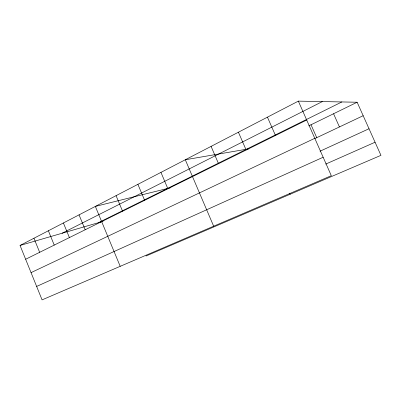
<?xml version="1.0" encoding="UTF-8"?>
<svg xmlns="http://www.w3.org/2000/svg" width="401" height="401" viewBox="0 0 401 401"><rect width="100%" height="100%" fill="white"/><g stroke="black" fill="none" stroke-linecap="round" stroke-linejoin="round"><path stroke-width="0.6" d="M298.354 101.127L331.306 175.698L42.08 299.873L20.05 245.452L298.354 101.127L357.136 102.235L380.95 155.347L145.954 256.028M62.11 233.242L322.349 101.578M98.425 222.695L341.842 101.944M25.639 259.262L306.7 120.019M308.81 125.844L357.136 102.235M31.052 272.625L314.785 138.32M314.509 138.736L363.176 115.714M320.018 151.207L369.025 128.751M36.641 286.429L323.156 157.247M325.717 164.094L375.07 142.23M20.05 245.452L103.092 221.342M170.806 187.668L95.348 206.405L120.205 266.329M248.951 148.811L185.302 159.753L213.663 226.204M333.562 113.749L339.436 126.942M311.026 124.761L316.735 137.683M267.452 117.152L275.482 135.488M289.637 193.167L290.113 194.264M238.42 132.21L246.144 150.019M211.086 146.385L218.535 163.698M160.951 172.385L167.894 188.786M137.904 184.335L144.626 200.315M116.069 195.658L122.571 211.237M79.047 214.861L85.192 229.758M63.403 222.971L69.403 237.582M48.381 230.76L54.235 245.096M33.94 238.249L39.659 252.314"/></g></svg>
